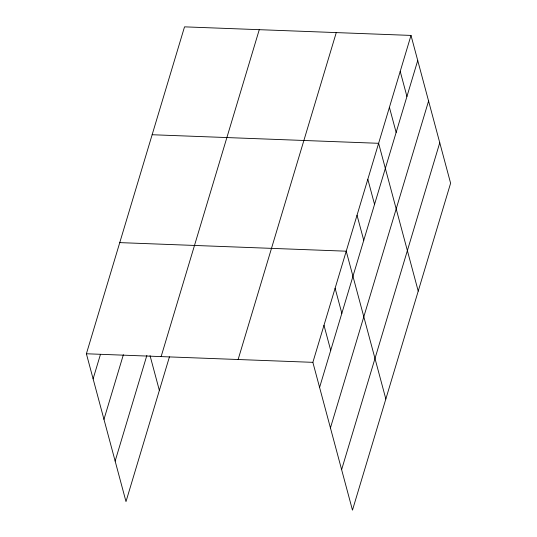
<?xml version="1.0" encoding="UTF-8"?>
<svg xmlns="http://www.w3.org/2000/svg" width="537" height="537" viewBox="0 0 537 537"><rect width="100%" height="100%" fill="white"/><g stroke="black" fill="none" stroke-linecap="round" stroke-linejoin="round"><path stroke-width="0.81" d="M169.437 356.863L125.994 501.578L86.39 353.769L184.527 26.85L411.006 35.422L450.61 183.231L352.473 510.15L312.863 362.341L411.006 35.422M93.109 378.86L100.446 354.42M103.963 419.357L123.369 354.715M115.14 461.082L146.856 355.447M161.127 356.595L259.27 29.676M238.126 359.508L336.269 32.596M319.589 387.432L417.732 60.513M330.436 427.929L428.58 101.01M341.619 469.653L439.763 142.735M152.146 134.733L378.619 143.305L418.222 291.114M119.758 242.617L346.231 251.188L385.841 398.998M86.39 353.769L312.863 362.341M400.213 71.381L406.932 96.472M389.412 107.34L396.138 132.431M367.825 179.264L374.544 204.355M357.031 215.223L363.75 240.314M335.108 288.235L341.834 313.326M323.986 325.288L330.711 350.379M150.031 355.601L159.361 390.426"/></g></svg>
